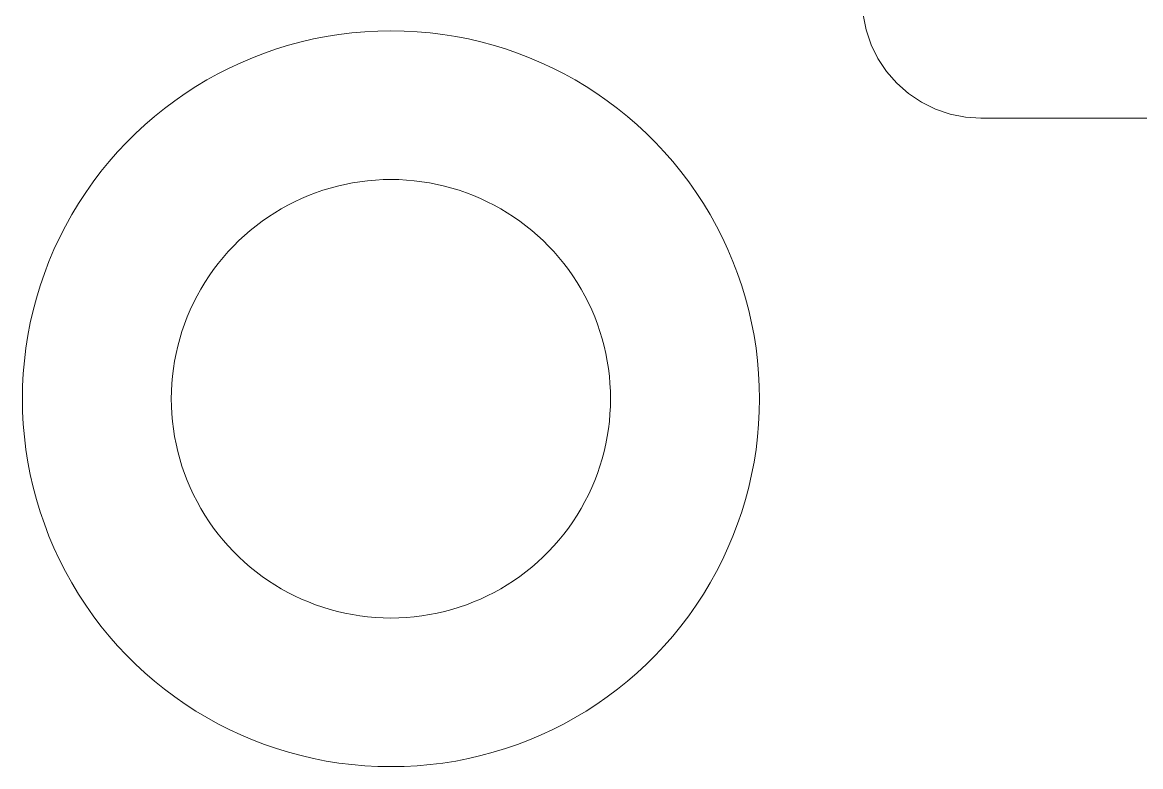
# Model space of a CAD drawing. Header units: centimetres. Extents: x -75 to 51, y -4 to 64.
# Drawn here: x 14.276 to 18.88, y 14.458 to 17.523 of the extents above; entities that cross this region are included whole.
import ezdxf

# ---------------------------------------------------------------- set-up
doc = ezdxf.new("R2010")
doc.units = ezdxf.units.CM
doc.header["$MEASUREMENT"] = 0
doc.layers.add('layer 1', color=7, linetype='Continuous')

msp = doc.modelspace()

# ---------------------------------------------------------------- linework, layer by layer
at = {"layer": 'layer 1', "color": 1, "lineweight": 20}
for points in [[(17.73699, 17.55445), (17.73699, 17.55445), (17.74948, 17.49162), (17.74948, 17.49162)], [(15.79353, 17.48793), (15.79353, 17.48793), (15.79353, 17.48793), (15.79353, 17.48793)], [(17.74948, 17.49162), (17.74948, 17.49162), (17.77008, 17.43096), (17.77008, 17.43096)], [(17.77008, 17.43096), (17.77008, 17.43096), (17.79842, 17.3735), (17.79842, 17.3735)], [(17.79842, 17.3735), (17.79842, 17.3735), (17.83398, 17.32026), (17.83398, 17.32026)], [(17.83398, 17.32026), (17.83398, 17.32026), (17.87622, 17.27208), (17.87622, 17.27208)], [(17.87622, 17.27208), (17.87622, 17.27208), (17.9244, 17.22984), (17.9244, 17.22984)], [(17.9244, 17.22984), (17.9244, 17.22984), (17.97765, 17.19425), (17.97765, 17.19425)], [(17.97765, 17.19425), (17.97765, 17.19425), (18.03511, 17.16593), (18.03511, 17.16593)], [(18.03511, 17.16593), (18.03511, 17.16593), (18.09577, 17.14534), (18.09577, 17.14534)], [(18.09577, 17.14534), (18.09577, 17.14534), (18.15861, 17.13283), (18.15861, 17.13283)], [(18.15861, 17.13283), (18.15861, 17.13283), (18.22252, 17.1286), (18.22252, 17.1286)], [(18.22252, 17.12864), (18.22252, 17.12864), (20.65194, 17.12864), (20.65194, 17.12864)], [(15.79353, 16.87577), (15.79353, 16.87577), (15.79353, 16.87577), (15.79353, 16.87577)]]:
    msp.add_open_spline(points, degree=3, dxfattribs=at)
for points in [[(15.79354, 17.48793), (15.79354, 17.48793), (15.7395, 17.48704), (15.7395, 17.48704), (15.7395, 17.48704), (15.7395, 17.48704), (15.68577, 17.48425), (15.68577, 17.48425), (15.68577, 17.48425), (15.68577, 17.48425), (15.6324, 17.47959), (15.6324, 17.47959), (15.6324, 17.47959), (15.6324, 17.47959), (15.57943, 17.47308), (15.57943, 17.47308), (15.57943, 17.47308), (15.57943, 17.47308), (15.52689, 17.46473), (15.52689, 17.46473), (15.52689, 17.46473), (15.52689, 17.46473), (15.47484, 17.45457), (15.47484, 17.45457), (15.47484, 17.45457), (15.47484, 17.45457), (15.42331, 17.44262), (15.42331, 17.44262), (15.42331, 17.44262), (15.42331, 17.44262), (15.37235, 17.42891), (15.37235, 17.42891), (15.37235, 17.42891), (15.37235, 17.42891), (15.322, 17.41347), (15.322, 17.41347), (15.322, 17.41347), (15.322, 17.41347), (15.2723, 17.39632), (15.2723, 17.39632), (15.2723, 17.39632), (15.2723, 17.39632), (15.22329, 17.37748), (15.22329, 17.37748), (15.22329, 17.37748), (15.22329, 17.37748), (15.17502, 17.35698), (15.17502, 17.35698), (15.17502, 17.35698), (15.17502, 17.35698), (15.12752, 17.33484), (15.12752, 17.33484), (15.12752, 17.33484), (15.12752, 17.33484), (15.08084, 17.31108), (15.08084, 17.31108), (15.08084, 17.31108), (15.08084, 17.31108), (15.03502, 17.28573), (15.03502, 17.28573), (15.03502, 17.28573), (15.03502, 17.28573), (14.9901, 17.25881), (14.9901, 17.25881), (14.9901, 17.25881), (14.9901, 17.25881), (14.94613, 17.23035), (14.94613, 17.23035), (14.94613, 17.23035), (14.94613, 17.23035), (14.90314, 17.20037), (14.90314, 17.20037), (14.90314, 17.20037), (14.90314, 17.20037), (14.86118, 17.1689), (14.86118, 17.1689), (14.86118, 17.1689), (14.86118, 17.1689), (14.82028, 17.13596), (14.82028, 17.13596), (14.82028, 17.13596), (14.82028, 17.13596), (14.78051, 17.10157), (14.78051, 17.10157), (14.78051, 17.10157), (14.78051, 17.10157), (14.74189, 17.06576), (14.74189, 17.06576), (14.74189, 17.06576), (14.74189, 17.06576), (14.70446, 17.02856), (14.70446, 17.02856), (14.70446, 17.02856), (14.70446, 17.02856), (14.66827, 16.98998), (14.66827, 16.98998), (14.66827, 16.98998), (14.66827, 16.98998), (14.63336, 16.95005), (14.63336, 16.95005), (14.63336, 16.95005), (14.63336, 16.95005), (14.59977, 16.9088), (14.59977, 16.9088), (14.59977, 16.9088), (14.59977, 16.9088), (14.56755, 16.86625), (14.56755, 16.86625), (14.56755, 16.86625), (14.56755, 16.86625), (14.53673, 16.82242), (14.53673, 16.82242), (14.53673, 16.82242), (14.53673, 16.82242), (14.50735, 16.77734), (14.50735, 16.77734), (14.50735, 16.77734), (14.50735, 16.77734), (14.47947, 16.73103), (14.47947, 16.73103)], [(17.10758, 16.73107), (17.10758, 16.73107), (17.0797, 16.77738), (17.0797, 16.77738), (17.0797, 16.77738), (17.0797, 16.77738), (17.05035, 16.82246), (17.05035, 16.82246), (17.05035, 16.82246), (17.05035, 16.82246), (17.01953, 16.86629), (17.01953, 16.86629), (17.01953, 16.86629), (17.01953, 16.86629), (16.98731, 16.90884), (16.98731, 16.90884), (16.98731, 16.90884), (16.98731, 16.90884), (16.95373, 16.95009), (16.95373, 16.95009), (16.95373, 16.95009), (16.95373, 16.95009), (16.91882, 16.99001), (16.91882, 16.99001), (16.91882, 16.99001), (16.91882, 16.99001), (16.88263, 17.02859), (16.88263, 17.02859), (16.88263, 17.02859), (16.88263, 17.02859), (16.8452, 17.06579), (16.8452, 17.06579), (16.8452, 17.06579), (16.8452, 17.06579), (16.80658, 17.1016), (16.80658, 17.1016), (16.80658, 17.1016), (16.80658, 17.1016), (16.7668, 17.13598), (16.7668, 17.13598), (16.7668, 17.13598), (16.7668, 17.13598), (16.72591, 17.16892), (16.72591, 17.16892), (16.72591, 17.16892), (16.72591, 17.16892), (16.68395, 17.20039), (16.68395, 17.20039), (16.68395, 17.20039), (16.68395, 17.20039), (16.64096, 17.23037), (16.64096, 17.23037), (16.64096, 17.23037), (16.64096, 17.23037), (16.59698, 17.25883), (16.59698, 17.25883), (16.59698, 17.25883), (16.59698, 17.25883), (16.55207, 17.28575), (16.55207, 17.28575), (16.55207, 17.28575), (16.55207, 17.28575), (16.50625, 17.3111), (16.50625, 17.3111), (16.50625, 17.3111), (16.50625, 17.3111), (16.45956, 17.33486), (16.45956, 17.33486), (16.45956, 17.33486), (16.45956, 17.33486), (16.41206, 17.357), (16.41206, 17.357), (16.41206, 17.357), (16.41206, 17.357), (16.36378, 17.3775), (16.36378, 17.3775), (16.36378, 17.3775), (16.36378, 17.3775), (16.31477, 17.39634), (16.31477, 17.39634), (16.31477, 17.39634), (16.31477, 17.39634), (16.26507, 17.41349), (16.26507, 17.41349), (16.26507, 17.41349), (16.26507, 17.41349), (16.21472, 17.42893), (16.21472, 17.42893), (16.21472, 17.42893), (16.21472, 17.42893), (16.16376, 17.44264), (16.16376, 17.44264), (16.16376, 17.44264), (16.16376, 17.44264), (16.11223, 17.45459), (16.11223, 17.45459), (16.11223, 17.45459), (16.11223, 17.45459), (16.06018, 17.46475), (16.06018, 17.46475), (16.06018, 17.46475), (16.06018, 17.46475), (16.00765, 17.4731), (16.00765, 17.4731), (16.00765, 17.4731), (16.00765, 17.4731), (15.95468, 17.47961), (15.95468, 17.47961), (15.95468, 17.47961), (15.95468, 17.47961), (15.90131, 17.48427), (15.90131, 17.48427), (15.90131, 17.48427), (15.90131, 17.48427), (15.84758, 17.48706), (15.84758, 17.48706), (15.84758, 17.48706), (15.84758, 17.48706), (15.79354, 17.48795), (15.79354, 17.48795)], [(15.79354, 16.87578), (15.79354, 16.87578), (15.76134, 16.87527), (15.76134, 16.87527), (15.76134, 16.87527), (15.76134, 16.87527), (15.72933, 16.87358), (15.72933, 16.87358), (15.72933, 16.87358), (15.72933, 16.87358), (15.69753, 16.87079), (15.69753, 16.87079), (15.69753, 16.87079), (15.69753, 16.87079), (15.66597, 16.86689), (15.66597, 16.86689), (15.66597, 16.86689), (15.66597, 16.86689), (15.63468, 16.86191), (15.63468, 16.86191), (15.63468, 16.86191), (15.63468, 16.86191), (15.60367, 16.85584), (15.60367, 16.85584), (15.60367, 16.85584), (15.60367, 16.85584), (15.57298, 16.84871), (15.57298, 16.84871), (15.57298, 16.84871), (15.57298, 16.84871), (15.54262, 16.84053), (15.54262, 16.84053), (15.54262, 16.84053), (15.54262, 16.84053), (15.51262, 16.83132), (15.51262, 16.83132), (15.51262, 16.83132), (15.51262, 16.83132), (15.48302, 16.82109), (15.48302, 16.82109), (15.48302, 16.82109), (15.48302, 16.82109), (15.45382, 16.80985), (15.45382, 16.80985), (15.45382, 16.80985), (15.45382, 16.80985), (15.42505, 16.79762), (15.42505, 16.79762), (15.42505, 16.79762), (15.42505, 16.79762), (15.39677, 16.78442), (15.39677, 16.78442), (15.39677, 16.78442), (15.39677, 16.78442), (15.36898, 16.77026), (15.36898, 16.77026), (15.36898, 16.77026), (15.36898, 16.77026), (15.34167, 16.75515), (15.34167, 16.75515), (15.34167, 16.75515), (15.34167, 16.75515), (15.31492, 16.73911), (15.31492, 16.73911), (15.31492, 16.73911), (15.31492, 16.73911), (15.28872, 16.72215), (15.28872, 16.72215), (15.28872, 16.72215), (15.28872, 16.72215), (15.2631, 16.70428), (15.2631, 16.70428), (15.2631, 16.70428), (15.2631, 16.70428), (15.23809, 16.68552), (15.23809, 16.68552), (15.23809, 16.68552), (15.23809, 16.68552), (15.21373, 16.66589), (15.21373, 16.66589), (15.21373, 16.66589), (15.21373, 16.66589), (15.19004, 16.6454), (15.19004, 16.6454), (15.19004, 16.6454), (15.19004, 16.6454), (15.16702, 16.62406), (15.16702, 16.62406), (15.16702, 16.62406), (15.16702, 16.62406), (15.14474, 16.60189), (15.14474, 16.60189), (15.14474, 16.60189), (15.14474, 16.60189), (15.1232, 16.5789), (15.1232, 16.5789), (15.1232, 16.5789), (15.1232, 16.5789), (15.10242, 16.55511), (15.10242, 16.55511), (15.10242, 16.55511), (15.10242, 16.55511), (15.0824, 16.53053), (15.0824, 16.53053), (15.0824, 16.53053), (15.0824, 16.53053), (15.06321, 16.50518), (15.06321, 16.50518), (15.06321, 16.50518), (15.06321, 16.50518), (15.04485, 16.47907), (15.04485, 16.47907), (15.04485, 16.47907), (15.04485, 16.47907), (15.02734, 16.45221), (15.02734, 16.45221), (15.02734, 16.45221), (15.02734, 16.45221), (15.01075, 16.42462), (15.01075, 16.42462)], [(16.5763, 16.42459), (16.5763, 16.42459), (16.55969, 16.45218), (16.55969, 16.45218), (16.55969, 16.45218), (16.55969, 16.45218), (16.54221, 16.47904), (16.54221, 16.47904), (16.54221, 16.47904), (16.54221, 16.47904), (16.52385, 16.50515), (16.52385, 16.50515), (16.52385, 16.50515), (16.52385, 16.50515), (16.50466, 16.5305), (16.50466, 16.5305), (16.50466, 16.5305), (16.50466, 16.5305), (16.48464, 16.55508), (16.48464, 16.55508), (16.48464, 16.55508), (16.48464, 16.55508), (16.46386, 16.57887), (16.46386, 16.57887), (16.46386, 16.57887), (16.46386, 16.57887), (16.44231, 16.60186), (16.44231, 16.60186), (16.44231, 16.60186), (16.44231, 16.60186), (16.42002, 16.62403), (16.42002, 16.62403), (16.42002, 16.62403), (16.42002, 16.62403), (16.397, 16.64537), (16.397, 16.64537), (16.397, 16.64537), (16.397, 16.64537), (16.37332, 16.66586), (16.37332, 16.66586), (16.37332, 16.66586), (16.37332, 16.66586), (16.34896, 16.68549), (16.34896, 16.68549), (16.34896, 16.68549), (16.34896, 16.68549), (16.32395, 16.70425), (16.32395, 16.70425), (16.32395, 16.70425), (16.32395, 16.70425), (16.29833, 16.72212), (16.29833, 16.72212), (16.29833, 16.72212), (16.29833, 16.72212), (16.27213, 16.73908), (16.27213, 16.73908), (16.27213, 16.73908), (16.27213, 16.73908), (16.24537, 16.75512), (16.24537, 16.75512), (16.24537, 16.75512), (16.24537, 16.75512), (16.21807, 16.77023), (16.21807, 16.77023), (16.21807, 16.77023), (16.21807, 16.77023), (16.19028, 16.78439), (16.19028, 16.78439), (16.19028, 16.78439), (16.19028, 16.78439), (16.162, 16.79759), (16.162, 16.79759), (16.162, 16.79759), (16.162, 16.79759), (16.13322, 16.80982), (16.13322, 16.80982), (16.13322, 16.80982), (16.13322, 16.80982), (16.10402, 16.82106), (16.10402, 16.82106), (16.10402, 16.82106), (16.10402, 16.82106), (16.07442, 16.83129), (16.07442, 16.83129), (16.07442, 16.83129), (16.07442, 16.83129), (16.04443, 16.8405), (16.04443, 16.8405), (16.04443, 16.8405), (16.04443, 16.8405), (16.01407, 16.84868), (16.01407, 16.84868), (16.01407, 16.84868), (16.01407, 16.84868), (15.98338, 16.85581), (15.98338, 16.85581), (15.98338, 16.85581), (15.98338, 16.85581), (15.95237, 16.86188), (15.95237, 16.86188), (15.95237, 16.86188), (15.95237, 16.86188), (15.92107, 16.86686), (15.92107, 16.86686), (15.92107, 16.86686), (15.92107, 16.86686), (15.88951, 16.87076), (15.88951, 16.87076), (15.88951, 16.87076), (15.88951, 16.87076), (15.85772, 16.87355), (15.85772, 16.87355), (15.85772, 16.87355), (15.85772, 16.87355), (15.82571, 16.87524), (15.82571, 16.87524), (15.82571, 16.87524), (15.82571, 16.87524), (15.79351, 16.87575), (15.79351, 16.87575)], [(14.47948, 16.73107), (14.47948, 16.73107), (14.45328, 16.6838), (14.45328, 16.6838), (14.45328, 16.6838), (14.45328, 16.6838), (14.42888, 16.63585), (14.42888, 16.63585), (14.42888, 16.63585), (14.42888, 16.63585), (14.40629, 16.58727), (14.40629, 16.58727), (14.40629, 16.58727), (14.40629, 16.58727), (14.38551, 16.53811), (14.38551, 16.53811), (14.38551, 16.53811), (14.38551, 16.53811), (14.36654, 16.48842), (14.36654, 16.48842), (14.36654, 16.48842), (14.36654, 16.48842), (14.34937, 16.43824), (14.34937, 16.43824), (14.34937, 16.43824), (14.34937, 16.43824), (14.334, 16.38763), (14.334, 16.38763), (14.334, 16.38763), (14.334, 16.38763), (14.32045, 16.33663), (14.32045, 16.33663), (14.32045, 16.33663), (14.32045, 16.33663), (14.3087, 16.28529), (14.3087, 16.28529), (14.3087, 16.28529), (14.3087, 16.28529), (14.29876, 16.23366), (14.29876, 16.23366), (14.29876, 16.23366), (14.29876, 16.23366), (14.2906, 16.18179), (14.2906, 16.18179), (14.2906, 16.18179), (14.2906, 16.18179), (14.28429, 16.12972), (14.28429, 16.12972), (14.28429, 16.12972), (14.28429, 16.12972), (14.27975, 16.07751), (14.27975, 16.07751), (14.27975, 16.07751), (14.27975, 16.07751), (14.27698, 16.0252), (14.27698, 16.0252), (14.27698, 16.0252), (14.27698, 16.0252), (14.27605, 15.97284), (14.27605, 15.97284), (14.27605, 15.97284), (14.27605, 15.97284), (14.27698, 15.92048), (14.27698, 15.92048), (14.27698, 15.92048), (14.27698, 15.92048), (14.27975, 15.86817), (14.27975, 15.86817), (14.27975, 15.86817), (14.27975, 15.86817), (14.28429, 15.81596), (14.28429, 15.81596), (14.28429, 15.81596), (14.28429, 15.81596), (14.2906, 15.76389), (14.2906, 15.76389), (14.2906, 15.76389), (14.2906, 15.76389), (14.29876, 15.71202), (14.29876, 15.71202), (14.29876, 15.71202), (14.29876, 15.71202), (14.3087, 15.66039), (14.3087, 15.66039), (14.3087, 15.66039), (14.3087, 15.66039), (14.32045, 15.60905), (14.32045, 15.60905), (14.32045, 15.60905), (14.32045, 15.60905), (14.334, 15.55805), (14.334, 15.55805), (14.334, 15.55805), (14.334, 15.55805), (14.34937, 15.50744), (14.34937, 15.50744), (14.34937, 15.50744), (14.34937, 15.50744), (14.36654, 15.45726), (14.36654, 15.45726), (14.36654, 15.45726), (14.36654, 15.45726), (14.38551, 15.40757), (14.38551, 15.40757), (14.38551, 15.40757), (14.38551, 15.40757), (14.40629, 15.35841), (14.40629, 15.35841), (14.40629, 15.35841), (14.40629, 15.35841), (14.42888, 15.30983), (14.42888, 15.30983), (14.42888, 15.30983), (14.42888, 15.30983), (14.45328, 15.26188), (14.45328, 15.26188), (14.45328, 15.26188), (14.45328, 15.26188), (14.47948, 15.21461), (14.47948, 15.21461)], [(17.10758, 15.21463), (17.10758, 15.21463), (17.13378, 15.2619), (17.13378, 15.2619), (17.13378, 15.2619), (17.13378, 15.2619), (17.15818, 15.30985), (17.15818, 15.30985), (17.15818, 15.30985), (17.15818, 15.30985), (17.18076, 15.35843), (17.18076, 15.35843), (17.18076, 15.35843), (17.18076, 15.35843), (17.20155, 15.40759), (17.20155, 15.40759), (17.20155, 15.40759), (17.20155, 15.40759), (17.22053, 15.45728), (17.22053, 15.45728), (17.22053, 15.45728), (17.22053, 15.45728), (17.2377, 15.50746), (17.2377, 15.50746), (17.2377, 15.50746), (17.2377, 15.50746), (17.25306, 15.55807), (17.25306, 15.55807), (17.25306, 15.55807), (17.25306, 15.55807), (17.26662, 15.60907), (17.26662, 15.60907), (17.26662, 15.60907), (17.26662, 15.60907), (17.27837, 15.66041), (17.27837, 15.66041), (17.27837, 15.66041), (17.27837, 15.66041), (17.28832, 15.71204), (17.28832, 15.71204), (17.28832, 15.71204), (17.28832, 15.71204), (17.29646, 15.76391), (17.29646, 15.76391), (17.29646, 15.76391), (17.29646, 15.76391), (17.3028, 15.81598), (17.3028, 15.81598), (17.3028, 15.81598), (17.3028, 15.81598), (17.30734, 15.86819), (17.30734, 15.86819), (17.30734, 15.86819), (17.30734, 15.86819), (17.31008, 15.9205), (17.31008, 15.9205), (17.31008, 15.9205), (17.31008, 15.9205), (17.31098, 15.97286), (17.31098, 15.97286), (17.31098, 15.97286), (17.31098, 15.97286), (17.31008, 16.02522), (17.31008, 16.02522), (17.31008, 16.02522), (17.31008, 16.02522), (17.30734, 16.07753), (17.30734, 16.07753), (17.30734, 16.07753), (17.30734, 16.07753), (17.3028, 16.12974), (17.3028, 16.12974), (17.3028, 16.12974), (17.3028, 16.12974), (17.29646, 16.18181), (17.29646, 16.18181), (17.29646, 16.18181), (17.29646, 16.18181), (17.28832, 16.23368), (17.28832, 16.23368), (17.28832, 16.23368), (17.28832, 16.23368), (17.27837, 16.28531), (17.27837, 16.28531), (17.27837, 16.28531), (17.27837, 16.28531), (17.26662, 16.33665), (17.26662, 16.33665), (17.26662, 16.33665), (17.26662, 16.33665), (17.25306, 16.38765), (17.25306, 16.38765), (17.25306, 16.38765), (17.25306, 16.38765), (17.2377, 16.43826), (17.2377, 16.43826), (17.2377, 16.43826), (17.2377, 16.43826), (17.22053, 16.48844), (17.22053, 16.48844), (17.22053, 16.48844), (17.22053, 16.48844), (17.20155, 16.53813), (17.20155, 16.53813), (17.20155, 16.53813), (17.20155, 16.53813), (17.18076, 16.58729), (17.18076, 16.58729), (17.18076, 16.58729), (17.18076, 16.58729), (17.15818, 16.63587), (17.15818, 16.63587), (17.15818, 16.63587), (17.15818, 16.63587), (17.13378, 16.68382), (17.13378, 16.68382), (17.13378, 16.68382), (17.13378, 16.68382), (17.10758, 16.73109), (17.10758, 16.73109)], [(15.01077, 16.42459), (15.01077, 16.42459), (14.99516, 16.39643), (14.99516, 16.39643), (14.99516, 16.39643), (14.99516, 16.39643), (14.98062, 16.36786), (14.98062, 16.36786), (14.98062, 16.36786), (14.98062, 16.36786), (14.96715, 16.33892), (14.96715, 16.33892), (14.96715, 16.33892), (14.96715, 16.33892), (14.95475, 16.30963), (14.95475, 16.30963), (14.95475, 16.30963), (14.95475, 16.30963), (14.94346, 16.28002), (14.94346, 16.28002), (14.94346, 16.28002), (14.94346, 16.28002), (14.93324, 16.25013), (14.93324, 16.25013), (14.93324, 16.25013), (14.93324, 16.25013), (14.92409, 16.21997), (14.92409, 16.21997), (14.92409, 16.21997), (14.92409, 16.21997), (14.91601, 16.18959), (14.91601, 16.18959), (14.91601, 16.18959), (14.91601, 16.18959), (14.90903, 16.159), (14.90903, 16.159), (14.90903, 16.159), (14.90903, 16.159), (14.90306, 16.12824), (14.90306, 16.12824), (14.90306, 16.12824), (14.90306, 16.12824), (14.89818, 16.09734), (14.89818, 16.09734), (14.89818, 16.09734), (14.89818, 16.09734), (14.89439, 16.06632), (14.89439, 16.06632), (14.89439, 16.06632), (14.89439, 16.06632), (14.89162, 16.03521), (14.89162, 16.03521), (14.89162, 16.03521), (14.89162, 16.03521), (14.8901, 16.00405), (14.8901, 16.00405), (14.8901, 16.00405), (14.8901, 16.00405), (14.88925, 15.97286), (14.88925, 15.97286), (14.88925, 15.97286), (14.88925, 15.97286), (14.8901, 15.94167), (14.8901, 15.94167), (14.8901, 15.94167), (14.8901, 15.94167), (14.89162, 15.91051), (14.89162, 15.91051), (14.89162, 15.91051), (14.89162, 15.91051), (14.89439, 15.8794), (14.89439, 15.8794), (14.89439, 15.8794), (14.89439, 15.8794), (14.89818, 15.84838), (14.89818, 15.84838), (14.89818, 15.84838), (14.89818, 15.84838), (14.90306, 15.81748), (14.90306, 15.81748), (14.90306, 15.81748), (14.90306, 15.81748), (14.90903, 15.78672), (14.90903, 15.78672), (14.90903, 15.78672), (14.90903, 15.78672), (14.91601, 15.75613), (14.91601, 15.75613), (14.91601, 15.75613), (14.91601, 15.75613), (14.92409, 15.72574), (14.92409, 15.72574), (14.92409, 15.72574), (14.92409, 15.72574), (14.93324, 15.69558), (14.93324, 15.69558), (14.93324, 15.69558), (14.93324, 15.69558), (14.94346, 15.66569), (14.94346, 15.66569), (14.94346, 15.66569), (14.94346, 15.66569), (14.95475, 15.63608), (14.95475, 15.63608), (14.95475, 15.63608), (14.95475, 15.63608), (14.96715, 15.60679), (14.96715, 15.60679), (14.96715, 15.60679), (14.96715, 15.60679), (14.98062, 15.57785), (14.98062, 15.57785), (14.98062, 15.57785), (14.98062, 15.57785), (14.99516, 15.54928), (14.99516, 15.54928), (14.99516, 15.54928), (14.99516, 15.54928), (15.01077, 15.52112), (15.01077, 15.52112)], [(16.5763, 15.52111), (16.5763, 15.52111), (16.59192, 15.54927), (16.59192, 15.54927), (16.59192, 15.54927), (16.59192, 15.54927), (16.60646, 15.57784), (16.60646, 15.57784), (16.60646, 15.57784), (16.60646, 15.57784), (16.61993, 15.60678), (16.61993, 15.60678), (16.61993, 15.60678), (16.61993, 15.60678), (16.63232, 15.63607), (16.63232, 15.63607), (16.63232, 15.63607), (16.63232, 15.63607), (16.64362, 15.66568), (16.64362, 15.66568), (16.64362, 15.66568), (16.64362, 15.66568), (16.65384, 15.69557), (16.65384, 15.69557), (16.65384, 15.69557), (16.65384, 15.69557), (16.66299, 15.72573), (16.66299, 15.72573), (16.66299, 15.72573), (16.66299, 15.72573), (16.67107, 15.75612), (16.67107, 15.75612), (16.67107, 15.75612), (16.67107, 15.75612), (16.67807, 15.78671), (16.67807, 15.78671), (16.67807, 15.78671), (16.67807, 15.78671), (16.684, 15.81747), (16.684, 15.81747), (16.684, 15.81747), (16.684, 15.81747), (16.68884, 15.84837), (16.68884, 15.84837), (16.68884, 15.84837), (16.68884, 15.84837), (16.69261, 15.87939), (16.69261, 15.87939), (16.69261, 15.87939), (16.69261, 15.87939), (16.69535, 15.9105), (16.69535, 15.9105), (16.69535, 15.9105), (16.69535, 15.9105), (16.6969, 15.94166), (16.6969, 15.94166), (16.6969, 15.94166), (16.6969, 15.94166), (16.69749, 15.97285), (16.69749, 15.97285), (16.69749, 15.97285), (16.69749, 15.97285), (16.6969, 16.00404), (16.6969, 16.00404), (16.6969, 16.00404), (16.6969, 16.00404), (16.69535, 16.0352), (16.69535, 16.0352), (16.69535, 16.0352), (16.69535, 16.0352), (16.69261, 16.06631), (16.69261, 16.06631), (16.69261, 16.06631), (16.69261, 16.06631), (16.68884, 16.09733), (16.68884, 16.09733), (16.68884, 16.09733), (16.68884, 16.09733), (16.684, 16.12823), (16.684, 16.12823), (16.684, 16.12823), (16.684, 16.12823), (16.67807, 16.15899), (16.67807, 16.15899), (16.67807, 16.15899), (16.67807, 16.15899), (16.67107, 16.18958), (16.67107, 16.18958), (16.67107, 16.18958), (16.67107, 16.18958), (16.66299, 16.21996), (16.66299, 16.21996), (16.66299, 16.21996), (16.66299, 16.21996), (16.65384, 16.25012), (16.65384, 16.25012), (16.65384, 16.25012), (16.65384, 16.25012), (16.64362, 16.28001), (16.64362, 16.28001), (16.64362, 16.28001), (16.64362, 16.28001), (16.63232, 16.30962), (16.63232, 16.30962), (16.63232, 16.30962), (16.63232, 16.30962), (16.61993, 16.33891), (16.61993, 16.33891), (16.61993, 16.33891), (16.61993, 16.33891), (16.60646, 16.36785), (16.60646, 16.36785), (16.60646, 16.36785), (16.60646, 16.36785), (16.59192, 16.39642), (16.59192, 16.39642), (16.59192, 16.39642), (16.59192, 16.39642), (16.5763, 16.42458), (16.5763, 16.42458)], [(15.01077, 15.52111), (15.01077, 15.52111), (15.02736, 15.49352), (15.02736, 15.49352), (15.02736, 15.49352), (15.02736, 15.49352), (15.04487, 15.46666), (15.04487, 15.46666), (15.04487, 15.46666), (15.04487, 15.46666), (15.06323, 15.44054), (15.06323, 15.44054), (15.06323, 15.44054), (15.06323, 15.44054), (15.08242, 15.41518), (15.08242, 15.41518), (15.08242, 15.41518), (15.08242, 15.41518), (15.10244, 15.3906), (15.10244, 15.3906), (15.10244, 15.3906), (15.10244, 15.3906), (15.12322, 15.36681), (15.12322, 15.36681), (15.12322, 15.36681), (15.12322, 15.36681), (15.14477, 15.34382), (15.14477, 15.34382), (15.14477, 15.34382), (15.14477, 15.34382), (15.16705, 15.32165), (15.16705, 15.32165), (15.16705, 15.32165), (15.16705, 15.32165), (15.19007, 15.30031), (15.19007, 15.30031), (15.19007, 15.30031), (15.19007, 15.30031), (15.21376, 15.27982), (15.21376, 15.27982), (15.21376, 15.27982), (15.21376, 15.27982), (15.23812, 15.26019), (15.23812, 15.26019), (15.23812, 15.26019), (15.23812, 15.26019), (15.26313, 15.24143), (15.26313, 15.24143), (15.26313, 15.24143), (15.26313, 15.24143), (15.28875, 15.22356), (15.28875, 15.22356), (15.28875, 15.22356), (15.28875, 15.22356), (15.31495, 15.2066), (15.31495, 15.2066), (15.31495, 15.2066), (15.31495, 15.2066), (15.3417, 15.19055), (15.3417, 15.19055), (15.3417, 15.19055), (15.3417, 15.19055), (15.36901, 15.17544), (15.36901, 15.17544), (15.36901, 15.17544), (15.36901, 15.17544), (15.3968, 15.16128), (15.3968, 15.16128), (15.3968, 15.16128), (15.3968, 15.16128), (15.42508, 15.14808), (15.42508, 15.14808), (15.42508, 15.14808), (15.42508, 15.14808), (15.45386, 15.13585), (15.45386, 15.13585), (15.45386, 15.13585), (15.45386, 15.13585), (15.48306, 15.12461), (15.48306, 15.12461), (15.48306, 15.12461), (15.48306, 15.12461), (15.51266, 15.11438), (15.51266, 15.11438), (15.51266, 15.11438), (15.51266, 15.11438), (15.54266, 15.10517), (15.54266, 15.10517), (15.54266, 15.10517), (15.54266, 15.10517), (15.57302, 15.09699), (15.57302, 15.09699), (15.57302, 15.09699), (15.57302, 15.09699), (15.60372, 15.08986), (15.60372, 15.08986), (15.60372, 15.08986), (15.60372, 15.08986), (15.63473, 15.08379), (15.63473, 15.08379), (15.63473, 15.08379), (15.63473, 15.08379), (15.66602, 15.07881), (15.66602, 15.07881), (15.66602, 15.07881), (15.66602, 15.07881), (15.69758, 15.07491), (15.69758, 15.07491), (15.69758, 15.07491), (15.69758, 15.07491), (15.72938, 15.07212), (15.72938, 15.07212), (15.72938, 15.07212), (15.72938, 15.07212), (15.76139, 15.07044), (15.76139, 15.07044), (15.76139, 15.07044), (15.76139, 15.07044), (15.79359, 15.06993), (15.79359, 15.06993)], [(15.79354, 15.06992), (15.79354, 15.06992), (15.82574, 15.07043), (15.82574, 15.07043), (15.82574, 15.07043), (15.82574, 15.07043), (15.85775, 15.07211), (15.85775, 15.07211), (15.85775, 15.07211), (15.85775, 15.07211), (15.88955, 15.0749), (15.88955, 15.0749), (15.88955, 15.0749), (15.88955, 15.0749), (15.92111, 15.0788), (15.92111, 15.0788), (15.92111, 15.0788), (15.92111, 15.0788), (15.9524, 15.08378), (15.9524, 15.08378), (15.9524, 15.08378), (15.9524, 15.08378), (15.98341, 15.08985), (15.98341, 15.08985), (15.98341, 15.08985), (15.98341, 15.08985), (16.01411, 15.09698), (16.01411, 15.09698), (16.01411, 15.09698), (16.01411, 15.09698), (16.04447, 15.10516), (16.04447, 15.10516), (16.04447, 15.10516), (16.04447, 15.10516), (16.07447, 15.11437), (16.07447, 15.11437), (16.07447, 15.11437), (16.07447, 15.11437), (16.10407, 15.1246), (16.10407, 15.1246), (16.10407, 15.1246), (16.10407, 15.1246), (16.13327, 15.13584), (16.13327, 15.13584), (16.13327, 15.13584), (16.13327, 15.13584), (16.16204, 15.14807), (16.16204, 15.14807), (16.16204, 15.14807), (16.16204, 15.14807), (16.19032, 15.16127), (16.19032, 15.16127), (16.19032, 15.16127), (16.19032, 15.16127), (16.21811, 15.17544), (16.21811, 15.17544), (16.21811, 15.17544), (16.21811, 15.17544), (16.24541, 15.19055), (16.24541, 15.19055), (16.24541, 15.19055), (16.24541, 15.19055), (16.27216, 15.20659), (16.27216, 15.20659), (16.27216, 15.20659), (16.27216, 15.20659), (16.29836, 15.22355), (16.29836, 15.22355), (16.29836, 15.22355), (16.29836, 15.22355), (16.32398, 15.24142), (16.32398, 15.24142), (16.32398, 15.24142), (16.32398, 15.24142), (16.34899, 15.26018), (16.34899, 15.26018), (16.34899, 15.26018), (16.34899, 15.26018), (16.37335, 15.27981), (16.37335, 15.27981), (16.37335, 15.27981), (16.37335, 15.27981), (16.39704, 15.3003), (16.39704, 15.3003), (16.39704, 15.3003), (16.39704, 15.3003), (16.42006, 15.32164), (16.42006, 15.32164), (16.42006, 15.32164), (16.42006, 15.32164), (16.44234, 15.34381), (16.44234, 15.34381), (16.44234, 15.34381), (16.44234, 15.34381), (16.46389, 15.3668), (16.46389, 15.3668), (16.46389, 15.3668), (16.46389, 15.3668), (16.48468, 15.39059), (16.48468, 15.39059), (16.48468, 15.39059), (16.48468, 15.39059), (16.5047, 15.41517), (16.5047, 15.41517), (16.5047, 15.41517), (16.5047, 15.41517), (16.52389, 15.44053), (16.52389, 15.44053), (16.52389, 15.44053), (16.52389, 15.44053), (16.54225, 15.46664), (16.54225, 15.46664), (16.54225, 15.46664), (16.54225, 15.46664), (16.55973, 15.4935), (16.55973, 15.4935), (16.55973, 15.4935), (16.55973, 15.4935), (16.57635, 15.52109), (16.57635, 15.52109)], [(14.47948, 15.21463), (14.47948, 15.21463), (14.50736, 15.16833), (14.50736, 15.16833), (14.50736, 15.16833), (14.50736, 15.16833), (14.53675, 15.12325), (14.53675, 15.12325), (14.53675, 15.12325), (14.53675, 15.12325), (14.56756, 15.07942), (14.56756, 15.07942), (14.56756, 15.07942), (14.56756, 15.07942), (14.59978, 15.03687), (14.59978, 15.03687), (14.59978, 15.03687), (14.59978, 15.03687), (14.63337, 14.99562), (14.63337, 14.99562), (14.63337, 14.99562), (14.63337, 14.99562), (14.66828, 14.9557), (14.66828, 14.9557), (14.66828, 14.9557), (14.66828, 14.9557), (14.70447, 14.91712), (14.70447, 14.91712), (14.70447, 14.91712), (14.70447, 14.91712), (14.7419, 14.87992), (14.7419, 14.87992), (14.7419, 14.87992), (14.7419, 14.87992), (14.78052, 14.84411), (14.78052, 14.84411), (14.78052, 14.84411), (14.78052, 14.84411), (14.8203, 14.80972), (14.8203, 14.80972), (14.8203, 14.80972), (14.8203, 14.80972), (14.86119, 14.77678), (14.86119, 14.77678), (14.86119, 14.77678), (14.86119, 14.77678), (14.90315, 14.74531), (14.90315, 14.74531), (14.90315, 14.74531), (14.90315, 14.74531), (14.94614, 14.71533), (14.94614, 14.71533), (14.94614, 14.71533), (14.94614, 14.71533), (14.99011, 14.68687), (14.99011, 14.68687), (14.99011, 14.68687), (14.99011, 14.68687), (15.03503, 14.65995), (15.03503, 14.65995), (15.03503, 14.65995), (15.03503, 14.65995), (15.08086, 14.6346), (15.08086, 14.6346), (15.08086, 14.6346), (15.08086, 14.6346), (15.12754, 14.61084), (15.12754, 14.61084), (15.12754, 14.61084), (15.12754, 14.61084), (15.17504, 14.5887), (15.17504, 14.5887), (15.17504, 14.5887), (15.17504, 14.5887), (15.22332, 14.5682), (15.22332, 14.5682), (15.22332, 14.5682), (15.22332, 14.5682), (15.27233, 14.54936), (15.27233, 14.54936), (15.27233, 14.54936), (15.27233, 14.54936), (15.32203, 14.53221), (15.32203, 14.53221), (15.32203, 14.53221), (15.32203, 14.53221), (15.37238, 14.51677), (15.37238, 14.51677), (15.37238, 14.51677), (15.37238, 14.51677), (15.42334, 14.50306), (15.42334, 14.50306), (15.42334, 14.50306), (15.42334, 14.50306), (15.47486, 14.49111), (15.47486, 14.49111), (15.47486, 14.49111), (15.47486, 14.49111), (15.52692, 14.48095), (15.52692, 14.48095), (15.52692, 14.48095), (15.52692, 14.48095), (15.57945, 14.4726), (15.57945, 14.4726), (15.57945, 14.4726), (15.57945, 14.4726), (15.63242, 14.46609), (15.63242, 14.46609), (15.63242, 14.46609), (15.63242, 14.46609), (15.68579, 14.46143), (15.68579, 14.46143), (15.68579, 14.46143), (15.68579, 14.46143), (15.73952, 14.45864), (15.73952, 14.45864), (15.73952, 14.45864), (15.73952, 14.45864), (15.79356, 14.45776), (15.79356, 14.45776)], [(15.79354, 14.45777), (15.79354, 14.45777), (15.84758, 14.45866), (15.84758, 14.45866), (15.84758, 14.45866), (15.84758, 14.45866), (15.90131, 14.46145), (15.90131, 14.46145), (15.90131, 14.46145), (15.90131, 14.46145), (15.95468, 14.46611), (15.95468, 14.46611), (15.95468, 14.46611), (15.95468, 14.46611), (16.00765, 14.47262), (16.00765, 14.47262), (16.00765, 14.47262), (16.00765, 14.47262), (16.06018, 14.48097), (16.06018, 14.48097), (16.06018, 14.48097), (16.06018, 14.48097), (16.11223, 14.49113), (16.11223, 14.49113), (16.11223, 14.49113), (16.11223, 14.49113), (16.16376, 14.50308), (16.16376, 14.50308), (16.16376, 14.50308), (16.16376, 14.50308), (16.21472, 14.51679), (16.21472, 14.51679), (16.21472, 14.51679), (16.21472, 14.51679), (16.26507, 14.53223), (16.26507, 14.53223), (16.26507, 14.53223), (16.26507, 14.53223), (16.31477, 14.54938), (16.31477, 14.54938), (16.31477, 14.54938), (16.31477, 14.54938), (16.36378, 14.56822), (16.36378, 14.56822), (16.36378, 14.56822), (16.36378, 14.56822), (16.41206, 14.58872), (16.41206, 14.58872), (16.41206, 14.58872), (16.41206, 14.58872), (16.45956, 14.61086), (16.45956, 14.61086), (16.45956, 14.61086), (16.45956, 14.61086), (16.50624, 14.63462), (16.50624, 14.63462), (16.50624, 14.63462), (16.50624, 14.63462), (16.55206, 14.65997), (16.55206, 14.65997), (16.55206, 14.65997), (16.55206, 14.65997), (16.59698, 14.68689), (16.59698, 14.68689), (16.59698, 14.68689), (16.59698, 14.68689), (16.64096, 14.71535), (16.64096, 14.71535), (16.64096, 14.71535), (16.64096, 14.71535), (16.68395, 14.74533), (16.68395, 14.74533), (16.68395, 14.74533), (16.68395, 14.74533), (16.72591, 14.7768), (16.72591, 14.7768), (16.72591, 14.7768), (16.72591, 14.7768), (16.7668, 14.80974), (16.7668, 14.80974), (16.7668, 14.80974), (16.7668, 14.80974), (16.80658, 14.84413), (16.80658, 14.84413), (16.80658, 14.84413), (16.80658, 14.84413), (16.8452, 14.87994), (16.8452, 14.87994), (16.8452, 14.87994), (16.8452, 14.87994), (16.88263, 14.91714), (16.88263, 14.91714), (16.88263, 14.91714), (16.88263, 14.91714), (16.91882, 14.95572), (16.91882, 14.95572), (16.91882, 14.95572), (16.91882, 14.95572), (16.95373, 14.99564), (16.95373, 14.99564), (16.95373, 14.99564), (16.95373, 14.99564), (16.98732, 15.03689), (16.98732, 15.03689), (16.98732, 15.03689), (16.98732, 15.03689), (17.01954, 15.07944), (17.01954, 15.07944), (17.01954, 15.07944), (17.01954, 15.07944), (17.05036, 15.12327), (17.05036, 15.12327), (17.05036, 15.12327), (17.05036, 15.12327), (17.07972, 15.16835), (17.07972, 15.16835), (17.07972, 15.16835), (17.07972, 15.16835), (17.1076, 15.21466), (17.1076, 15.21466)]]:
    msp.add_open_spline(points, degree=3, knots=[0, 0, 0, 0, 0.0322581, 0.0322581, 0.0322581, 0.0322581, 0.0645161, 0.0645161, 0.0645161, 0.0645161, 0.0967742, 0.0967742, 0.0967742, 0.0967742, 0.1290323, 0.1290323, 0.1290323, 0.1290323, 0.1612903, 0.1612903, 0.1612903, 0.1612903, 0.1935484, 0.1935484, 0.1935484, 0.1935484, 0.2258065, 0.2258065, 0.2258065, 0.2258065, 0.2580645, 0.2580645, 0.2580645, 0.2580645, 0.2903226, 0.2903226, 0.2903226, 0.2903226, 0.3225806, 0.3225806, 0.3225806, 0.3225806, 0.3548387, 0.3548387, 0.3548387, 0.3548387, 0.3870968, 0.3870968, 0.3870968, 0.3870968, 0.4193548, 0.4193548, 0.4193548, 0.4193548, 0.4516129, 0.4516129, 0.4516129, 0.4516129, 0.483871, 0.483871, 0.483871, 0.483871, 0.516129, 0.516129, 0.516129, 0.516129, 0.5483871, 0.5483871, 0.5483871, 0.5483871, 0.5806452, 0.5806452, 0.5806452, 0.5806452, 0.6129032, 0.6129032, 0.6129032, 0.6129032, 0.6451613, 0.6451613, 0.6451613, 0.6451613, 0.6774194, 0.6774194, 0.6774194, 0.6774194, 0.7096774, 0.7096774, 0.7096774, 0.7096774, 0.7419355, 0.7419355, 0.7419355, 0.7419355, 0.7741935, 0.7741935, 0.7741935, 0.7741935, 0.8064516, 0.8064516, 0.8064516, 0.8064516, 0.8387097, 0.8387097, 0.8387097, 0.8387097, 0.8709677, 0.8709677, 0.8709677, 0.8709677, 0.9032258, 0.9032258, 0.9032258, 0.9032258, 0.9354839, 0.9354839, 0.9354839, 0.9354839, 1, 1, 1, 1], dxfattribs=at)

doc.saveas('drawing.dxf')
